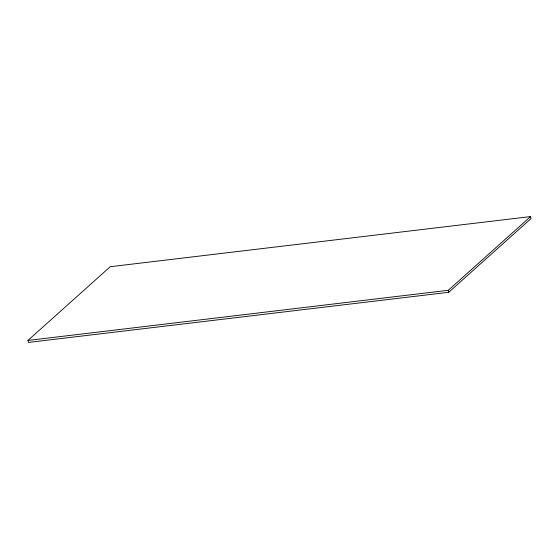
<?xml version="1.0" encoding="UTF-8"?>
<svg xmlns="http://www.w3.org/2000/svg" width="559" height="559" viewBox="0 0 559 559"><rect width="100%" height="100%" fill="white"/><g stroke="black" fill="none" stroke-linecap="round" stroke-linejoin="round"><path stroke-width="0.84" d="M27.95 340.431L110.256 266.706L530.575 216.585L531.05 218.569L448.744 292.294L28.425 342.415L27.95 340.431L448.269 290.303L530.575 216.585M448.269 290.303L448.744 292.294"/></g></svg>
